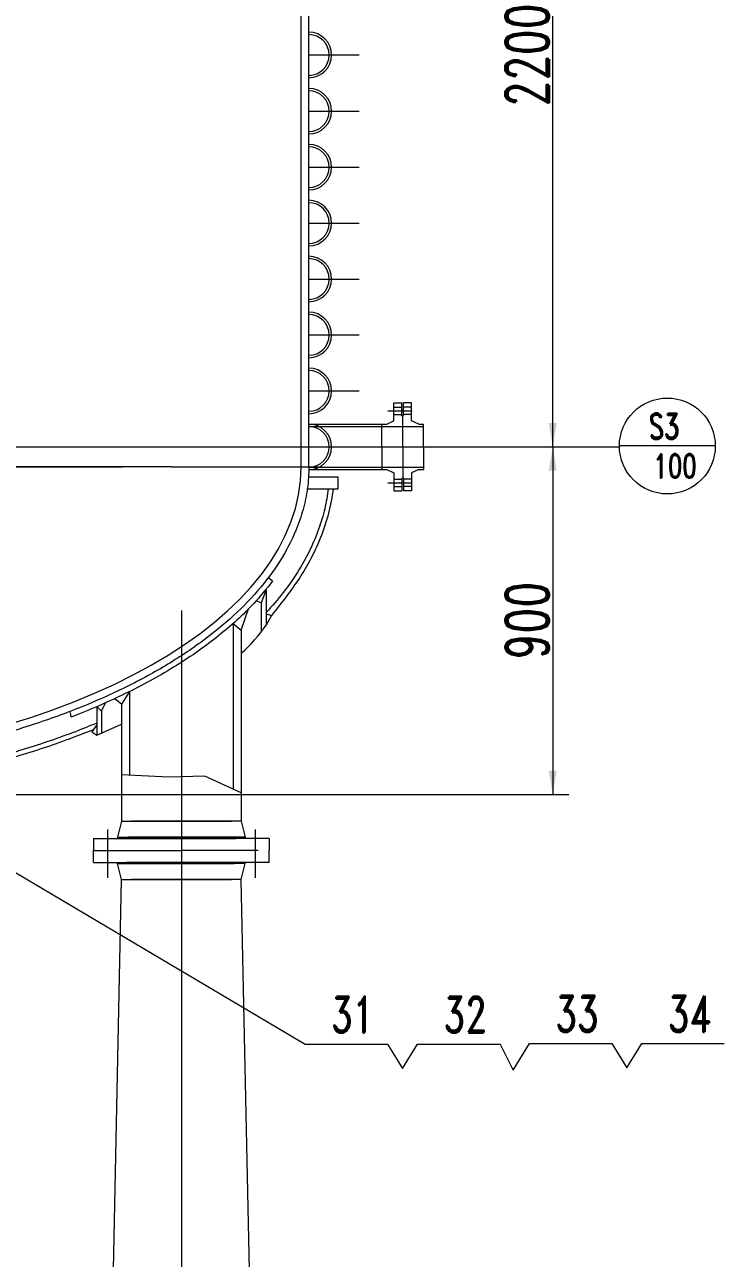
# Model space of a CAD drawing. Header units: millimetres. Extents: x -4 to 1185, y 4 to 845.
# Drawn here: x 261.3 to 343.9, y 161.7 to 307.3 of the extents above; entities that cross this region are included whole.
import ezdxf

# ---------------------------------------------------------------- set-up
doc = ezdxf.new("R2010")
doc.units = ezdxf.units.MM
doc.header["$LTSCALE"] = 20
doc.linetypes.add('DASHDOT-M', pattern=[25, 20, -2, 1, -2])
for name, color, linetype, lineweight in [('A1', 4, 'Continuous', 18), ('M1', 7, 'Continuous', 18), ('剖面线层', 4, 'Continuous', 18)]:
    doc.layers.add(name, color=color, linetype=linetype, lineweight=lineweight)
doc.styles.add('HZ', font='romand.shx', dxfattribs={"width": 0.7, "bigfont": 'hz.shx'})
doc.styles.add('ROMANS', font='romans.shx', dxfattribs={"width": 0.7, "bigfont": 'gbcbig.shx'})
doc.dimstyles.get("Standard").update_dxf_attribs({"dimtxt": 9, "dimasz": 2.5, "dimexe": 2, "dimexo": 0.5, "dimgap": 0.7, "dimtad": 1, "dimdec": 3, "dimrnd": 1, "dimdsep": 46, "dimtxsty": 'ROMANS', "dimcen": 0.09, "dimdle": 5, "dimadec": 0, "dimazin": 0, "dimtfac": 1, "dimtdec": 3, "dimtmove": 2, "dimatfit": 3, "dimfxl": 0, "dimtolj": 1, "dimarcsym": 0})

# ---------------------------------------------------------------- blocks, each defined once
blk = doc.blocks.new('*X11')
at = {"layer": 'A1', "linetype": 'Continuous', "transparency": 16777216}
for points in [[(323.62, 257.47), (324.09, 254.64), (323.14, 254.64)], [(323.62, 216.42), (324.09, 219.25), (323.14, 219.25)]]:
    blk.add_hatch(color=0, dxfattribs=at).paths.add_polyline_path(points, flags=0)
at = {"layer": 'A1', "color": 0, "linetype": 'Continuous', "transparency": 16777216}
for p, q in [((303.92, 257.47), (325.5, 257.47)), ((323.62, 257.47), (323.62, 216.42)), ((223.62, 216.42), (325.5, 216.42))]:
    blk.add_line(p, q, dxfattribs=at)
at = {"layer": 'A1', "color": 0, "linetype": 'Continuous', "transparency": 16777216, "insert": (320.6, 236.95), "char_height": 5.096, "width": 13.7584, "attachment_point": 5, "rotation": 90, "style": 'HZ'}
blk.add_mtext('900', dxfattribs=at)
blk = doc.blocks.new('*X14')
at = {"layer": 'A1', "linetype": 'Continuous', "transparency": 16777216}
for points in [[(323.62, 349.95), (323.14, 347.12), (324.09, 347.12)], [(323.62, 257.47), (323.14, 260.3), (324.09, 260.3)]]:
    blk.add_hatch(color=0, dxfattribs=at).paths.add_polyline_path(points, flags=0)
at = {"layer": 'A1', "color": 0, "linetype": 'Continuous', "transparency": 16777216}
for p, q in [((299.4, 349.95), (325.5, 349.95)), ((323.62, 257.47), (323.62, 349.95)), ((299.11, 257.47), (325.5, 257.47))]:
    blk.add_line(p, q, dxfattribs=at)
at = {"layer": 'A1', "color": 0, "linetype": 'Continuous', "transparency": 16777216, "insert": (320.6, 303.71), "char_height": 5.096, "width": 18.8541, "attachment_point": 5, "rotation": 90, "style": 'HZ'}
blk.add_mtext('2200', dxfattribs=at)

msp = doc.modelspace()

# ---------------------------------------------------------------- linework, layer by layer
at = {"layer": 'A1', "color": 4, "linetype": 'Continuous'}
for p, q in [((293.9223, 257.4701), (293.9223, 533.0162)), ((294.8187, 302.2935), (294.8187, 348.3475)), ((294.8187, 257.4701), (294.8187, 302.2935)), ((304.8686, 260.537), (304.8686, 262.6602)), ((304.8686, 262.6602), (305.8123, 262.6602)), ((305.8123, 261.1504), (305.8123, 262.6602)), ((306.001, 261.1504), (306.001, 262.6602)), ((306.9447, 262.6602), (306.001, 262.6602)), ((306.9447, 260.537), (306.9447, 262.6602)), ((304.8686, 262.1412), (305.8123, 262.1412)), ((304.8686, 261.2919), (305.8123, 261.2919)), ((305.8123, 261.1504), (305.9066, 261.1504)), ((305.9066, 257.4701), (305.9066, 261.1504)), ((306.001, 261.1504), (305.9066, 261.1504)), ((306.9447, 262.1412), (306.001, 262.1412)), ((306.9447, 261.2919), (306.001, 261.2919)), ((294.8187, 260.1595), (304.0193, 260.1595)), ((294.8187, 259.8764), (308.3601, 259.8764)), ((303.4532, 257.4701), (303.4532, 260.1595)), ((304.0193, 260.1595), (304.8686, 260.537)), ((307.7939, 260.1595), (306.9447, 260.537)), ((307.7939, 260.1595), (308.3601, 260.1595)), ((308.3601, 257.4701), (308.3601, 260.1595)), ((226.8995, 257.4701), (294.8187, 257.4701)), ((293.9223, 255.111), (293.9223, 257.4701)), ((294.8187, 255.111), (294.8187, 257.4701)), ((303.4532, 257.4701), (303.4532, 254.7807)), ((305.9066, 257.4701), (305.9066, 253.7899)), ((308.3601, 257.4701), (308.3601, 254.7807)), ((294.8187, 255.0638), (308.3601, 255.0638)), ((294.7453, 253.9314), (298.2829, 253.9314)), ((294.8187, 254.7807), (304.0193, 254.7807)), ((298.2829, 252.516), (298.2829, 253.9314)), ((304.0193, 254.7807), (304.8686, 254.4033)), ((304.8686, 254.4033), (304.8686, 252.2801)), ((304.8686, 253.6483), (305.8123, 253.6483)), ((305.8123, 253.7899), (305.8123, 252.2801)), ((305.8123, 253.7899), (305.9066, 253.7899)), ((306.001, 253.7899), (305.9066, 253.7899)), ((306.001, 253.7899), (306.001, 252.2801)), ((306.9447, 253.6483), (306.001, 253.6483)), ((307.7939, 254.7807), (306.9447, 254.4033)), ((306.9447, 254.4033), (306.9447, 252.2801)), ((307.7939, 254.7807), (308.3601, 254.7807)), ((294.5653, 252.516), (298.2829, 252.516)), ((304.8686, 252.7991), (305.8123, 252.7991)), ((304.8686, 252.2801), (305.8123, 252.2801)), ((306.9447, 252.7991), (306.001, 252.7991)), ((306.9447, 252.2801), (306.001, 252.2801)), ((290.5226, 241.5893), (290.0985, 241.9644)), ((289.7702, 240.5664), (289.204, 239.0458)), ((289.7702, 240.5826), (289.7702, 236.4145)), ((289.204, 239.0458), (289.204, 235.7035)), ((286.8449, 235.8366), (287.684, 238.3583)), ((289.7702, 237.7485), (290.4019, 237.5682)), ((290.4019, 237.5682), (289.7702, 236.4145)), ((285.9012, 236.6284), (286.8449, 235.8366)), ((285.9012, 236.6284), (285.9012, 217.0487)), ((286.8449, 235.8366), (286.8449, 213.2601)), ((272.6901, 227.0707), (271.9301, 227.6879)), ((273.6338, 228.5689), (272.6901, 227.0707)), ((273.6338, 228.5689), (273.6338, 218.6975)), ((266.7549, 225.537), (266.6684, 226.1123)), ((267.9344, 226.0311), (266.7549, 225.537)), ((269.7648, 226.7913), (270.331, 226.2686)), ((269.7648, 226.7772), (269.7648, 223.4261)), ((270.331, 226.2686), (270.821, 227.2257)), ((270.331, 226.2686), (270.331, 223.6452)), ((272.6901, 227.0707), (272.6901, 213.2601)), ((269.7648, 224.6398), (269.2, 223.8172)), ((269.7648, 223.4255), (272.6901, 224.7331)), ((269.2, 223.8172), (269.7648, 223.4261)), ((278.2533, 218.4818), (272.6901, 218.7416)), ((282.5426, 218.5781), (278.2533, 218.4818)), ((286.8449, 216.6189), (282.5426, 218.5781)), ((272.6901, 213.2601), (272.2183, 211.3728)), ((272.6901, 213.2601), (285.6653, 213.2601)), ((286.8449, 213.2601), (273.8697, 213.2601)), ((286.8449, 213.2601), (287.3167, 211.3728)), ((269.3874, 211.2312), (269.3874, 209.8158)), ((269.3874, 211.2312), (272.2183, 211.2312)), ((272.2183, 211.3728), (286.0192, 211.3728)), ((272.2183, 211.3728), (272.2183, 211.2312)), ((272.2183, 211.3728), (272.4542, 211.3728)), ((272.2183, 211.2312), (286.2551, 211.2312)), ((287.3167, 211.2312), (273.2799, 211.2312)), ((287.3167, 211.3728), (273.5158, 211.3728)), ((287.3167, 211.3728), (287.0808, 211.3728)), ((287.3167, 211.3728), (287.3167, 211.2312)), ((290.1477, 211.2312), (287.3167, 211.2312)), ((290.1477, 211.2312), (290.1477, 209.8158)), ((269.3874, 208.4003), (269.3874, 209.8158)), ((269.3874, 209.8158), (279.7675, 209.8158)), ((288.8502, 209.8158), (279.7675, 209.8158)), ((288.8502, 209.8158), (279.7675, 209.8158)), ((290.1477, 208.4003), (290.1477, 209.8158)), ((269.3874, 208.4003), (272.2183, 208.4003)), ((272.2183, 208.4003), (286.2551, 208.4003)), ((272.2183, 208.2587), (272.2183, 208.4003)), ((272.2183, 208.2587), (272.2183, 208.4003)), ((287.3167, 208.4003), (273.2799, 208.4003)), ((287.3167, 208.2587), (287.3167, 208.4003)), ((287.3167, 208.2587), (287.3167, 208.4003)), ((290.1477, 208.4003), (287.3167, 208.4003)), ((272.2183, 208.2587), (286.0192, 208.2587)), ((272.6901, 206.3714), (272.2183, 208.2587)), ((272.2183, 208.2587), (272.4542, 208.2587)), ((272.2183, 208.2587), (272.4542, 208.2587)), ((287.3167, 208.2587), (273.5158, 208.2587)), ((286.8449, 206.3714), (287.3167, 208.2587)), ((287.3167, 208.2587), (287.0808, 208.2587)), ((287.3167, 208.2587), (287.0808, 208.2587)), ((271.1306, 131.2594), (272.6901, 206.3714)), ((272.6901, 206.3714), (285.6653, 206.3714)), ((286.8449, 206.3714), (273.8697, 206.3714)), ((288.4044, 131.2594), (286.8449, 206.3714))]:
    msp.add_line(p, q, dxfattribs=at)
at = {"layer": 'A1', "color": 1, "linetype": 'DASHDOT-M'}
for p, q in [((294.8187, 303.7415), (300.7665, 303.7415)), ((294.8187, 297.1035), (300.7665, 297.1035)), ((294.8187, 290.4979), (300.7665, 290.4979)), ((294.8187, 283.8924), (300.7665, 283.8924)), ((294.8187, 277.2868), (300.7665, 277.2868)), ((294.8187, 270.6812), (300.7665, 270.6812)), ((294.8187, 264.0757), (300.7665, 264.0757)), ((304.1525, 261.7166), (307.0026, 261.7166)), ((294.8187, 257.4701), (331.4885, 257.4701)), ((150.393, 255.111), (272.8081, 255.111)), ((278.588, 255.111), (223.1485, 255.111)), ((278.588, 255.111), (295.9039, 255.111)), ((304.1525, 253.2237), (307.0026, 253.2237)), ((279.7675, 238.1523), (279.7675, 127.7181)), ((271.0387, 212.2882), (271.0387, 206.5664)), ((288.4963, 212.2882), (288.4963, 206.5664))]:
    msp.add_line(p, q, dxfattribs=at)
at = {"layer": 'A1', "color": 7, "linetype": 'Continuous'}
for p, q in [((255.2223, 210.139), (294.3662, 186.9273)), ((294.3662, 186.9273), (304.1157, 186.9273)), ((304.1157, 186.9273), (305.8917, 184.0596)), ((305.8917, 184.0596), (307.6415, 186.9273)), ((307.6415, 186.9273), (317.3909, 186.9273)), ((317.3909, 186.9273), (318.955, 183.8677)), ((318.955, 183.8677), (320.8535, 187.022)), ((320.8535, 187.022), (330.6029, 187.022)), ((330.6029, 187.022), (332.3789, 184.1544)), ((332.3789, 184.1544), (334.1287, 187.022)), ((334.1287, 187.022), (343.8782, 187.022))]:
    msp.add_line(p, q, dxfattribs=at)
at = {"layer": 'A1', "color": 4, "linetype": 'Continuous'}
for centre, radius, start, end in [((294.8187, 303.7415), 2.6894, 270, 90), ((294.8187, 303.7415), 2.4063, 270, 90), ((294.8187, 297.1035), 2.6894, 270, 90), ((294.8187, 297.1035), 2.4063, 270, 90), ((294.8187, 290.4979), 2.6894, 270, 90), ((294.8187, 290.4979), 2.4063, 270, 90), ((294.8187, 283.8924), 2.6894, 270, 90), ((294.8187, 283.8924), 2.4063, 270, 90), ((294.8187, 277.2868), 2.6894, 270, 90), ((294.8187, 277.2868), 2.4063, 270, 90), ((294.8187, 270.6812), 2.6894, 270, 90), ((294.8187, 270.6812), 2.4063, 270, 90), ((294.8187, 264.0757), 2.6894, 270, 90), ((294.8187, 264.0757), 2.4063, 270, 90), ((294.8187, 257.4701), 2.6894, 270, 90), ((294.8187, 257.4701), 2.4063, 270, 90), ((273.7008, 247.6417), 19.603, 312.106762, 325.059016)]:
    msp.add_arc(centre, radius, start, end, dxfattribs=at)
msp.add_ellipse((223.1485, 255.111), major_axis=(70.7738, 0), ratio=0.5, start_param=4.83603715, end_param=6.28318531, dxfattribs=at)
for points, knots in [([(294.8187, 255.111), (294.8187, 254.2694), (294.7615, 253.4278), (294.5333, 251.7502), (294.3624, 250.9141), (293.9083, 249.2526), (293.6252, 248.4272), (292.7773, 246.3751), (292.1424, 245.158), (290.6333, 242.7714), (289.7591, 241.6017), (287.783, 239.3202), (286.6811, 238.2084), (284.2623, 236.0523), (282.9454, 235.0079), (280.1107, 232.9957), (278.5928, 232.0279), (275.3721, 230.1775), (273.6691, 229.2949), (270.0954, 227.623), (268.2247, 226.8338), (264.3348, 225.3563), (262.3156, 224.6679), (258.1493, 223.3988), (256.0023, 222.818), (252.1449, 221.8989), (250.4575, 221.5361), (239.4946, 219.7782)], [0, 0, 0, 0, 475.57274029, 475.57274029, 951.14548057, 951.14548057, 1426.71822086, 1426.71822086, 2144.45481178, 2144.45481178, 2862.1914027, 2862.1914027, 3579.92799362, 3579.92799362, 4297.66458454, 4297.66458454, 5015.40117546, 5015.40117546, 5733.13776638, 5733.13776638, 6450.8743573, 6450.8743573, 7168.61094823, 7168.61094823, 7886.34753915, 7886.34753915, 8427.09888244, 8427.09888244, 8427.09888244, 8427.09888244]), ([(297.112, 252.516), (297.0144, 251.7266), (296.8723, 250.9406), (296.4938, 249.348), (296.2537, 248.5419), (295.6829, 246.9479), (295.3522, 246.1598), (294.6044, 244.6054), (294.1873, 243.8391), (293.145, 242.1238), (292.4943, 241.1825), (291.1577, 239.4593), (290.4868, 238.6723), (289.7702, 237.9022)], [0, 0, 0, 0, 651.33573226, 651.33573226, 1329.92231823, 1329.92231823, 2008.50890421, 2008.50890421, 2687.09549018, 2687.09549018, 3551.54294948, 3551.54294948, 4306.04795622, 4306.04795622, 4306.04795622, 4306.04795622]), ([(297.6824, 252.516), (297.5635, 251.5512), (297.1987, 249.5983), (296.3165, 246.91), (295.1874, 244.4462), (293.9021, 242.2087), (292.2655, 239.9325), (291.0792, 238.392), (290.4019, 237.5682)], [0, 0, 0, 0, 1357.69162679, 2765.89628185, 3940.40092166, 5137.88859, 6363.31707226, 7852.83265571, 7852.83265571, 7852.83265571, 7852.83265571]), ([(290.5226, 241.5893), (288.987, 239.703), (288.7584, 239.4485), (287.3053, 237.878), (285.9384, 236.604), (282.9301, 234.1556), (281.2886, 232.9811), (277.7537, 230.7434), (275.8603, 229.6801), (271.9759, 227.7406), (269.999, 226.8568), (267.9344, 226.0311)], [0, 0, 0, 0, 162.12923269, 162.12923269, 1006.62677187, 1006.62677187, 1851.12431106, 1851.12431106, 2695.62185025, 2695.62185025, 3485.79747699, 3485.79747699, 3485.79747699, 3485.79747699]), ([(269.7648, 224.8419), (268.8205, 224.4482), (267.8579, 224.0669), (264.9215, 222.9622), (262.8966, 222.2771), (260.6217, 221.5875), (260.4304, 221.5301), (259.8549, 221.3592), (259.4692, 221.2471), (258.3067, 220.9162), (257.5241, 220.7028), (256.5738, 220.4549), (256.4127, 220.4132), (256.2185, 220.3635), (256.1856, 220.355), (256.1527, 220.3466)], [0, 0, 0, 0, 1118.65976977, 1118.65976977, 3352.81524725, 3352.81524725, 3557.41857138, 3557.41857138, 3966.62521966, 3966.62521966, 4785.03851621, 4785.03851621, 4951.61728448, 4951.61728448, 4985.60909086, 4985.60909086, 4985.60909086, 4985.60909086]), ([(269.3718, 224.0674), (268.5541, 223.7338), (267.7234, 223.4094), (264.8806, 222.3474), (262.8114, 221.6533), (260.3656, 220.9197), (260.0476, 220.826), (259.0897, 220.5483), (258.4459, 220.3682), (257.6066, 220.1416), (257.4155, 220.0906), (256.8683, 219.9459), (256.5112, 219.8534), (256.1527, 219.7624)], [0, 0, 0, 0, 760.46628611, 760.46628611, 2564.43713725, 2564.43713725, 2832.7864631, 2832.7864631, 3369.4851148, 3369.4851148, 3527.21549914, 3527.21549914, 3820.22856231, 3820.22856231, 3820.22856231, 3820.22856231])]:
    msp.add_open_spline(points, degree=3, knots=knots, dxfattribs=at)
at = {"layer": 'M1', "color": 7, "linetype": 'Continuous'}
msp.add_line((342.8114, 257.5694), (331.4876, 257.5694), dxfattribs=at)
msp.add_circle((337.1495, 257.5694), 5.6619, dxfattribs=at)
at = {"layer": '剖面线层'}
msp.add_line((289.204, 239.0458), (288.5952, 239.2725), dxfattribs=at)

# ---------------------------------------------------------------- texts
at = {"layer": 'A1', "color": 7, "linetype": 'Continuous', "char_height": 4.24643, "width": 5.095714, "attachment_point": 7, "style": 'HZ'}
for s, insert in [('31', (297.457, 188.2983)), ('32', (310.7322, 188.2983)), ('33', (323.9442, 188.393)), ('34', (337.2194, 188.393))]:
    msp.add_mtext(s, dxfattribs=dict(at, insert=insert))
at = {"layer": 'M1', "color": 7, "linetype": 'Continuous', "attachment_point": 7, "style": 'HZ'}
for s, insert, char_height, width in [('S3', (334.9562, 258.3762), 3.01968, 3.850095), ('100', (335.5163, 253.7959), 2.83095, 5.095714)]:
    msp.add_mtext(s, dxfattribs=dict(at, insert=insert, char_height=char_height, width=width))

# ---------------------------------------------------------------- dimensions: what is measured, and where the dimension line sits
at = {"layer": 'A1', "color": 7, "linetype": 'Continuous'}
for base, p1, p2, angle, text, override, picture, middle in [((323.6168, 349.9479), (297.225, 257.4701), (297.5082, 349.9479), 90, '2200', {"dimscale": 0.943651, "dimtxt": 5.4, "dimasz": 3, "dimexo": 2, "dimgap": 0.5, "dimtxsty": 'HZ', "dimsah": 1, "dimtofl": 0, "dimtmove": 0}, '*X14', (323.6168, 303.709)), ((323.6168, 216.4213), (303.4532, 257.4701), (223.1485, 216.4213), 270, '900', {"dimscale": 0.943651, "dimtxt": 5.4, "dimasz": 3, "dimgap": 0.5, "dimtxsty": 'HZ', "dimsah": 1, "dimtofl": 0, "dimtmove": 0}, '*X11', (323.6168, 236.9457))]:
    dim = msp.add_linear_dim(base=base, p1=p1, p2=p2, angle=angle, text=text, dimstyle='Standard', override=override, dxfattribs=at)
    dim.commit()
    dim.dimension.update_dxf_attribs({"geometry": picture, "text_midpoint": middle})

doc.saveas('drawing.dxf')
